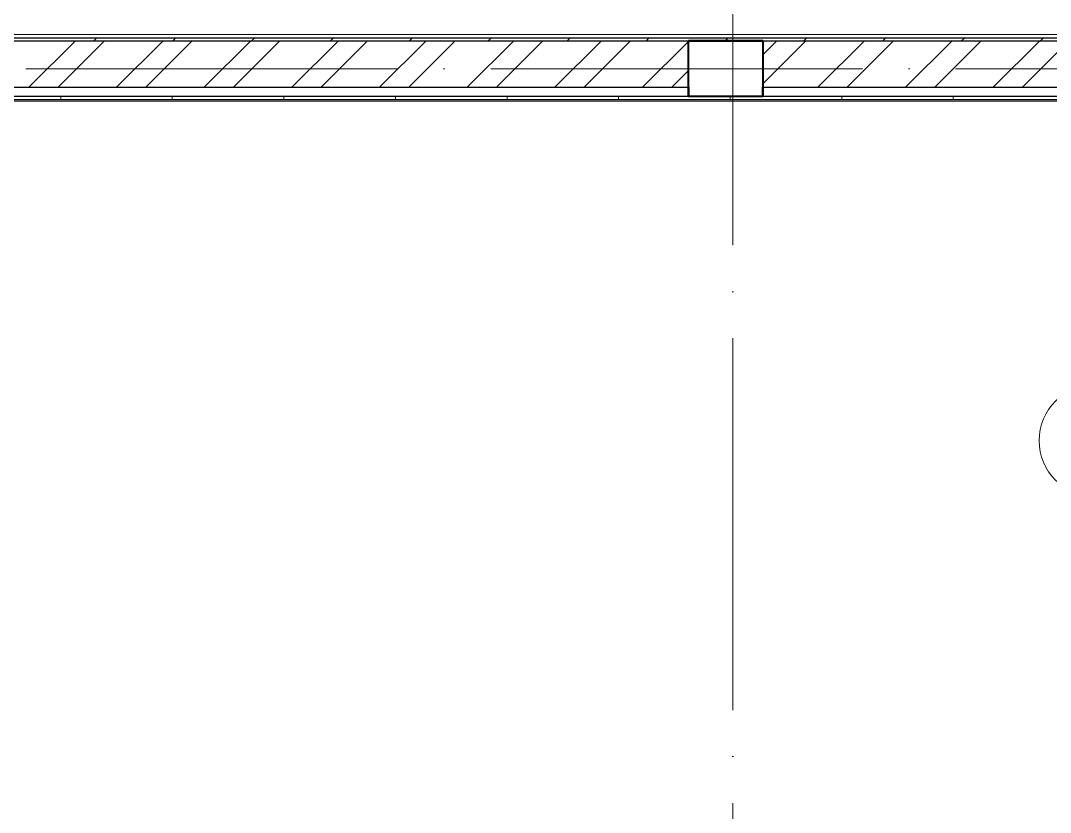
# Model space of a CAD drawing. Header units: millimetres. Extents: x -695119 to 412940, y -249585 to 622758.
# Drawn here: x -5388 to 150, y 98335 to 102594 of the extents above; entities that cross this region are included whole.
import ezdxf

# ---------------------------------------------------------------- set-up
doc = ezdxf.new("R2010")
doc.units = ezdxf.units.MM
doc.linetypes.add('ADSK_Линия сетки', pattern=[25, 20, -2.5, 0, -2.5])
for name, color, linetype, lineweight in [('Марки помещений', 8, 'Continuous', 20), ('Несущие колонны', 252, 'Continuous', 18), ('Ограждение', 8, 'Continuous', 9), ('Оси', 252, 'Continuous', 9), ('Стены наружные', 252, 'Continuous', 18)]:
    doc.layers.add(name, color=color, linetype=linetype, lineweight=lineweight)

# ---------------------------------------------------------------- blocks, each defined once
blk = doc.blocks.new('1 этаж')
at = {"layer": 'Марки помещений', "color": 251, "true_color": 0x636466}
blk.add_circle((-44560.7, 19158), 300, dxfattribs=at)
at = {"layer": 'Несущие колонны', "color": 251, "lineweight": 40, "true_color": 0x636466}
for p, q in [((-46745.8, 21308.3), (-46345.8, 21308.3)), ((-46745.8, 21008.3), (-46745.8, 21308.3)), ((-46345.8, 21308.3), (-46745.8, 21308.3)), ((-46345.8, 21308.3), (-46345.8, 21008.3)), ((-46745.8, 21058.3), (-46745.8, 21008.3)), ((-46345.8, 21008.3), (-46345.8, 21058.3)), ((-46345.8, 21008.3), (-46745.8, 21008.3))]:
    blk.add_line(p, q, dxfattribs=at)
at = {"layer": 'Несущие колонны', "color": 251, "true_color": 0x636466}
for p, q in [((-46745.8, 21308.3), (-46745.8, 21058.3)), ((-46345.8, 21058.3), (-46345.8, 21308.3)), ((-46745.8, 21008.3), (-46345.8, 21008.3))]:
    blk.add_line(p, q, dxfattribs=at)
at = {"layer": 'Ограждение', "color": 251, "true_color": 0x636466}
for p, q in [((-44467.8, 21343.3), (-58422.8, 21343.3)), ((-37222.8, 20983.3), (-52912.8, 20983.3))]:
    blk.add_line(p, q, dxfattribs=at)
at = {"layer": 'Оси', "color": 251, "linetype": 'ADSK_Линия сетки', "ltscale": 100, "true_color": 0x636466}
for p, q in [((-46507.8, 32208.9), (-46507.8, 10958.3)), ((-807.8, 21158.3), (-72530.1, 21158.3))]:
    blk.add_line(p, q, dxfattribs=at)
at = {"layer": 'Стены наружные', "color": 251, "lineweight": 30, "true_color": 0x636466}
for p, q in [((-44397.8, 21323.3), (-58442.8, 21323.3)), ((-58457.8, 21308.3), (-44467.8, 21308.3)), ((-52382.8, 21058.3), (-46745.8, 21058.3)), ((-46345.8, 21058.3), (-40773.9, 21058.3)), ((-52922.8, 20993.3), (-37212.8, 20993.3)), ((-46745.8, 21008.3), (-52382.8, 21008.3)), ((-40773.9, 21008.3), (-46345.8, 21008.3))]:
    blk.add_line(p, q, dxfattribs=at)
at = {"layer": 'Стены наружные', "color": 251, "linetype": 'Continuous', "lineweight": 9, "true_color": 0x636466}
for p, q in [((-49943.8, 21308.3), (-49928.8, 21323.3)), ((-49519.6, 21308.3), (-49504.6, 21323.3)), ((-49095.3, 21308.3), (-49080.3, 21323.3)), ((-48671.1, 21308.3), (-48656.1, 21323.3)), ((-48246.8, 21308.3), (-48231.8, 21323.3)), ((-47822.5, 21308.3), (-47807.5, 21323.3)), ((-47398.3, 21308.3), (-47383.3, 21323.3)), ((-46974, 21308.3), (-46959, 21323.3)), ((-46549.7, 21308.3), (-46534.7, 21323.3)), ((-46125.5, 21308.3), (-46110.5, 21323.3)), ((-45701.2, 21308.3), (-45686.2, 21323.3)), ((-45276.9, 21308.3), (-45261.9, 21323.3)), ((-44852.7, 21308.3), (-44837.7, 21323.3)), ((-50293, 21058.3), (-50043, 21308.3)), ((-50135.9, 21058.3), (-49885.9, 21308.3)), ((-49821.6, 21058.3), (-49571.6, 21308.3)), ((-49664.4, 21058.3), (-49414.4, 21308.3)), ((-49350.1, 21058.3), (-49100.1, 21308.3)), ((-49192.9, 21058.3), (-48942.9, 21308.3)), ((-48878.6, 21058.3), (-48628.6, 21308.3)), ((-48721.5, 21058.3), (-48471.5, 21308.3)), ((-48407.2, 21058.3), (-48157.2, 21308.3)), ((-48250, 21058.3), (-48000, 21308.3)), ((-47935.7, 21058.3), (-47685.7, 21308.3)), ((-47778.6, 21058.3), (-47528.6, 21308.3)), ((-47464.2, 21058.3), (-47214.2, 21308.3)), ((-47307.1, 21058.3), (-47057.1, 21308.3)), ((-46992.8, 21058.3), (-46745.8, 21305.2)), ((-46345.8, 21233.7), (-46271.3, 21308.3)), ((-46345.8, 21076.6), (-46114.2, 21308.3)), ((-46049.9, 21058.3), (-45799.9, 21308.3)), ((-45892.7, 21058.3), (-45642.7, 21308.3)), ((-45578.4, 21058.3), (-45328.4, 21308.3)), ((-45421.2, 21058.3), (-45171.2, 21308.3)), ((-45106.9, 21058.3), (-44856.9, 21308.3)), ((-44949.8, 21058.3), (-44699.8, 21308.3)), ((-46835.6, 21058.3), (-46745.8, 21148)), ((-50121.8, 20993.3), (-50121.8, 21008.3)), ((-49521.8, 20993.3), (-49521.8, 21008.3)), ((-48921.8, 20993.3), (-48921.8, 21008.3)), ((-48321.8, 20993.3), (-48321.8, 21008.3)), ((-47721.8, 20993.3), (-47721.8, 21008.3)), ((-47121.8, 20993.3), (-47121.8, 21008.3)), ((-46521.8, 20993.3), (-46521.8, 21008.3)), ((-45921.8, 20993.3), (-45921.8, 21008.3)), ((-45321.8, 20993.3), (-45321.8, 21008.3))]:
    blk.add_line(p, q, dxfattribs=at)
at = {"layer": 'Стены наружные', "color": 251, "true_color": 0x636466}
for p, q in [((-46745.8, 21058.3), (-46745.8, 21308.3)), ((-46345.8, 21308.3), (-46345.8, 21058.3)), ((-46345.8, 21008.3), (-46745.8, 21008.3))]:
    blk.add_line(p, q, dxfattribs=at)

msp = doc.modelspace()

# ---------------------------------------------------------------- block references
msp.add_blockref('1 этаж', (44950.089, 81176.937))

doc.saveas('drawing.dxf')
